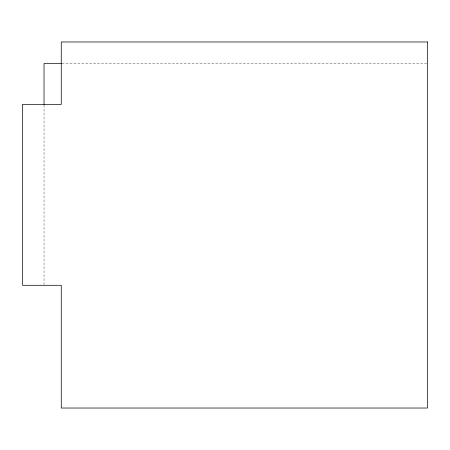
<?xml version="1.0" encoding="UTF-8"?>
<svg xmlns="http://www.w3.org/2000/svg" width="450" height="450" viewBox="0 0 450 450"><rect width="100%" height="100%" fill="white"/><g stroke="black" fill="none" stroke-linecap="round" stroke-linejoin="round"><path stroke-width="0.34" stroke-dasharray="2.25 1.69" d="M61.959 63.506L426.797 63.506M44.032 105.114L44.032 284.591"/><path stroke-width="0.67" d="M61.262 63.506L44.032 63.506L44.032 104.417M427.5 41.968L61.262 41.968L61.262 104.417L22.5 104.417L22.5 285.294L61.262 285.294L61.262 408.032L427.5 408.032L427.5 41.968"/></g></svg>
